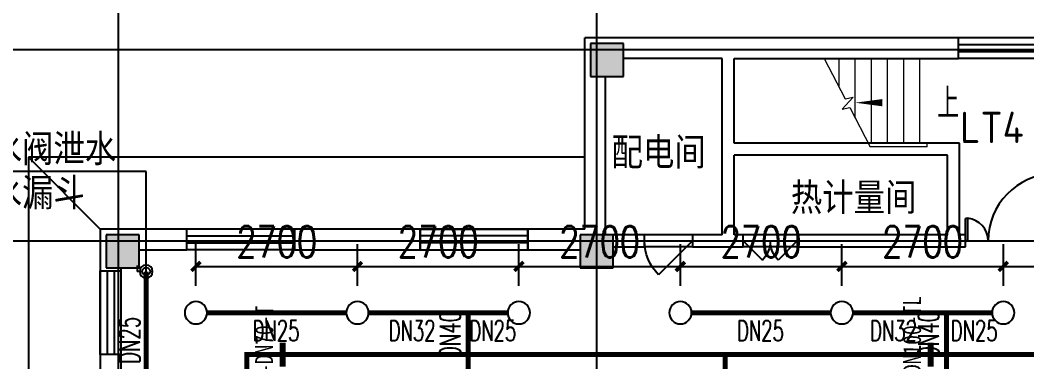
# Model space of a CAD drawing. Extents: x 0 to 2838408, y -923048 to 203859.
# Drawn here: x 2679623 to 2696456, y -259514 to -253799 of the extents above; entities that cross this region are included whole.
import ezdxf
from ezdxf.enums import TextEntityAlignment as Align

# ---------------------------------------------------------------- set-up
doc = ezdxf.new("R2010")
doc.units = 0
doc.header["$LTSCALE"] = 1000
doc.layers.add('A-FLOR-STRS', color=8, linetype='Continuous', lineweight=0)
for name, color, linetype in [('CLAYER', 7, 'Continuous'), ('COLUMN', 9, 'Continuous'), ('DIM_SYMB', 3, 'Continuous'), ('DIM_喷淋', 3, 'Continuous'), ('DIM_废水', 3, 'Continuous'), ('DOOR_FIRE', 4, 'Continuous'), ('DOTE', 8, 'Continuous'), ('EQUIP_喷头', 7, 'Continuous'), ('GROUND', 2, 'Continuous'), ('PIPE-喷淋', 6, 'Continuous'), ('PIPE-废水', 31, 'Continuous'), ('PUB_HATCH', 8, 'Continuous'), ('PUB_TEXT', 7, 'Continuous'), ('TEXT_喷淋', 7, 'Continuous'), ('TEXT_废水', 7, 'Continuous'), ('VALVE_废水', 7, 'Continuous'), ('WALL', 9, 'Continuous'), ('WINDOW', 4, 'Continuous'), ('XREF', 8, 'Continuous'), ('抗震支吊架', 2, 'Continuous')]:
    doc.layers.add(name, color=color, linetype=linetype)
doc.styles.add('_TCH_DIM', font='SIMPLEX', dxfattribs={"bigfont": 'GBCBIG'})
doc.styles.add('_TCH_DIM_T3', font='SIMPLEX', dxfattribs={"width": 0.75, "bigfont": 'HZTXT'})
doc.styles.add('_TWT_PIPEDN', font='SIMPLEX', dxfattribs={"width": 0.8, "height": 2.3, "bigfont": 'HZTXT'})
doc.styles.add('kzcad', font='', dxfattribs={"width": 0.8})
doc.styles.get("Standard").update_dxf_attribs({"font": 'geniso.shx', "bigfont": 'hztxt.shx'})
doc.styles.get('kzcad').set_extended_font_data('SimSun')
doc.dimstyles.new('_TWT_ARCH&&150', dxfattribs={"dimtxt": 525, "dimasz": 150, "dimexe": 375, "dimexo": 450, "dimgap": 150, "dimtad": 1, "dimdec": 0, "dimzin": 0, "dimdsep": 46, "dimtxsty": '_TCH_DIM_T3', "dimblk": 'ARCHTICK', "dimcen": 0.09, "dimclrt": 7, "dimazin": 2, "dimtfac": 1, "dimtdec": 0, "dimtix": 1, "dimtmove": 2, "dimatfit": 3, "dimfxl": 1, "dimtolj": 1, "dimtzin": 0, "dimarcsym": 0})

# ---------------------------------------------------------------- blocks, each defined once
blk = doc.blocks.new('$DorLib2D$00000114')
at = {"color": 0}
blk.add_line((0.5, 0), (-0.207, 0.707), dxfattribs=at)
blk.add_arc((0.5, 0), 1, 135, 180, dxfattribs=at)
blk = doc.blocks.new('$DorLib2D$00000116')
at = {"color": 0}
for p, q in [((-0.5, 0), (-0.146, 0.354)), ((0.5, 0), (0.146, 0.354))]:
    blk.add_line(p, q, dxfattribs=at)
for centre, start, end in [((-0.5, 0), 0, 45), ((0.5, 0), 135, 180)]:
    blk.add_arc(centre, 0.5, start, end, dxfattribs=at)
blk = doc.blocks.new('$WINLIB2D$00000001')
at = {"color": 0}
for points in [[(-0.5, 0.5), (-0.5, -0.5)], [(-0.5, 0.5), (0.5, 0.5)], [(0.5, -0.5), (0.5, 0.5)], [(0.5, 0.1667), (-0.5, 0.1667)], [(0.5, -0.1667), (-0.5, -0.1667)], [(-0.5, -0.5), (0.5, -0.5)]]:
    blk.add_lwpolyline(points, dxfattribs=at)
blk = doc.blocks.new('$DorLib2D$00000225')
at = {"color": 0}
for p, q in [((0.475, -0.001), (0.475, 0.752)), ((0.475, 0.752), (0.5, 0.752)), ((0.5, -0.001), (0.5, 0.752)), ((-0.5, 0), (-0.5, 0.252)), ((-0.475, 0.252), (-0.5, 0.252)), ((-0.475, 0), (-0.475, 0.252)), ((-0.475, 0), (-0.5, 0)), ((0.475, -0.001), (0.5, -0.001))]:
    blk.add_line(p, q, dxfattribs=at)
for centre, radius, start, end in [((0.505, -0.002), 0.755, 92.2493, 179.7238), ((-0.501, 0.003), 0.251, 359.7899, 84.0974)]:
    blk.add_arc(centre, radius, start, end, dxfattribs=at)
blk = doc.blocks.new('1F1')
at = {"layer": 'PUB_HATCH'}
for points in [[(2353666.7, -254192.2), (2353116.7, -254192.2), (2353116.7, -254742.2), (2353666.7, -254742.2)], [(2345566.7, -257392.2), (2345016.7, -257392.2), (2345016.7, -257942.2), (2345566.7, -257942.2)], [(2353491.7, -257392.2), (2352941.7, -257392.2), (2352941.7, -257942.2), (2353491.7, -257942.2)]]:
    blk.add_hatch(color=256, dxfattribs=at).paths.add_polyline_path(points)
at = {"layer": 'A-FLOR-STRS'}
for p, q in [((2358621.7, -254442.2), (2357023.5, -254442.2)), ((2357023.5, -254442.2), (2357374.5, -255117.7)), ((2357271.7, -254919.9), (2357271.7, -254442.2)), ((2357541.7, -255439.5), (2357541.7, -254442.2)), ((2357811.7, -255857.2), (2357811.7, -254442.2)), ((2358081.7, -255857.2), (2358081.7, -254442.2)), ((2358351.7, -255857.2), (2358351.7, -254442.2)), ((2358621.7, -255857.2), (2358621.7, -254442.2)), ((2357506.3, -255088.6), (2357324.5, -255286.7)), ((2357374.5, -255117.7), (2357506.3, -255088.6)), ((2357324.5, -255286.7), (2357448.2, -255259.4)), ((2357448.2, -255259.4), (2357790, -255917.2)), ((2358741.7, -255857.2), (2357758.8, -255857.2)), ((2358741.7, -255917.2), (2358741.7, -255857.2)), ((2358621.7, -255917.2), (2357790, -255917.2)), ((2358741.7, -255917.2), (2357790, -255917.2))]:
    blk.add_line(p, q, dxfattribs=at)
at = {"layer": 'COLUMN'}
for p, q in [((2353666.7, -254192.2), (2353116.7, -254192.2)), ((2353116.7, -254192.2), (2353116.7, -254742.2)), ((2353666.7, -254742.2), (2353666.7, -254192.2)), ((2353116.7, -254742.2), (2353666.7, -254742.2)), ((2345566.7, -257392.2), (2345016.7, -257392.2)), ((2345016.7, -257392.2), (2345016.7, -257942.2)), ((2345566.7, -257942.2), (2345566.7, -257392.2)), ((2353491.7, -257392.2), (2352941.7, -257392.2)), ((2352941.7, -257392.2), (2352941.7, -257942.2)), ((2353491.7, -257942.2), (2353491.7, -257392.2)), ((2345016.7, -257942.2), (2345566.7, -257942.2)), ((2352941.7, -257942.2), (2353491.7, -257942.2))]:
    blk.add_line(p, q, dxfattribs=at)
at = {"layer": 'DIM_SYMB'}
blk.add_lwpolyline([(2358756.7, -255179.7, 0, 0, 0), (2357541.7, -255179.7, 0, 120, 0), (2357991.7, -255179.7, 0, 0, 0)], format="xyseb", dxfattribs=at)
at = {"layer": 'DOOR_FIRE'}
for p, q in [((2354817.2, -257392.2, 100), (2354017.2, -257392.2, 100)), ((2356569.5, -257392.2), (2355669.5, -257392.2)), ((2354817.2, -257592.2, 100), (2354017.2, -257592.2, 100)), ((2356569.5, -257592.2), (2355669.5, -257592.2))]:
    blk.add_line(p, q, dxfattribs=at)
at = {"layer": 'DOTE'}
for p, q in [((2345216.7, -187892.2), (2345216.7, -271092.2)), ((2353216.7, -187892.2), (2353216.7, -271092.2)), ((2343216.7, -254292.2), (2364264.3, -254292.2)), ((2343216.7, -257492.2), (2453916.7, -257492.2))]:
    blk.add_line(p, q, dxfattribs=at)
at = {"layer": 'GROUND'}
for p, q in [((2353016.7, -256092.2), (2343716.7, -256092.2)), ((2343716.7, -256092.2), (2343716.7, -270492.2)), ((2344916.7, -257292.2), (2343716.7, -256092.2)), ((2353016.7, -257292.2), (2353016.7, -256092.2)), ((2353016.7, -257292.2), (2344916.7, -257292.2)), ((2344916.7, -257292.2), (2344916.7, -269292.2))]:
    blk.add_line(p, q, dxfattribs=at)
at = {"layer": 'WALL'}
for p, q in [((2355416.7, -254092.2), (2353016.7, -254092.2)), ((2353016.7, -257292.2), (2353016.7, -254092.2)), ((2359266.7, -254092.2), (2355416.7, -254092.2)), ((2359266.7, -254442.2), (2359266.7, -254092.2)), ((2355316.7, -254442.2), (2353666.7, -254442.2)), ((2355316.7, -255957.2), (2355316.7, -254442.2)), ((2355516.7, -255857.2), (2355516.7, -254442.2)), ((2355516.7, -254442.2), (2359266.7, -254442.2)), ((2353366.7, -257392.2), (2353366.7, -254742.2)), ((2359283.2, -255857.2), (2355516.7, -255857.2)), ((2359283.2, -257392.2), (2359283.2, -255857.2)), ((2355316.7, -257392.2), (2355316.7, -255957.2)), ((2355516.7, -257392.2), (2355516.7, -256057.2)), ((2359083.2, -256057.2), (2355516.7, -256057.2)), ((2359083.2, -257392.2), (2359083.2, -256057.2)), ((2344916.7, -257292.2), (2344916.7, -257992.2)), ((2346366.7, -257292.2), (2344916.7, -257292.2)), ((2346366.7, -257642.2), (2346366.7, -257292.2)), ((2350266.7, -257292.2), (2348166.7, -257292.2)), ((2348166.7, -257292.2), (2348166.7, -257642.2)), ((2350266.7, -257642.2), (2350266.7, -257292.2)), ((2353016.7, -257292.2), (2352066.7, -257292.2)), ((2352066.7, -257292.2), (2352066.7, -257642.2)), ((2354017.2, -257392.2), (2353491.7, -257392.2)), ((2354017.2, -257592.2), (2354017.2, -257392.2)), ((2355316.7, -257392.2), (2354817.2, -257392.2)), ((2354817.2, -257392.2), (2354817.2, -257592.2)), ((2355669.5, -257392.2), (2355516.7, -257392.2)), ((2355669.5, -257592.2), (2355669.5, -257392.2)), ((2359083.2, -257392.2), (2356569.5, -257392.2)), ((2356569.5, -257392.2), (2356569.5, -257592.2)), ((2359386.7, -257392.2), (2359283.2, -257392.2)), ((2359386.7, -257592.2), (2359386.7, -257392.2)), ((2345566.7, -257642.2), (2346366.7, -257642.2)), ((2348166.7, -257642.2), (2350266.7, -257642.2)), ((2352066.7, -257642.2), (2352941.7, -257642.2)), ((2353491.7, -257592.2), (2354017.2, -257592.2)), ((2354817.2, -257592.2), (2355416.7, -257592.2)), ((2355416.7, -257592.2), (2355669.5, -257592.2)), ((2356569.5, -257592.2), (2359183.2, -257592.2)), ((2359183.2, -257592.2), (2359386.7, -257592.2)), ((2344916.7, -257992.2), (2345266.7, -257992.2)), ((2345266.7, -257992.2), (2345266.7, -257942.2)), ((2345266.7, -259392.2), (2344916.7, -259392.2)), ((2344916.7, -259392.2), (2344916.7, -259892.2)), ((2345266.7, -259792.2), (2345266.7, -259392.2))]:
    blk.add_line(p, q, dxfattribs=at)
at = {"layer": 'DOOR_FIRE', "zscale": 200, "rotation": 180}
for name, p, xscale, yscale in [('$DorLib2D$00000225', (2360136.7, -257492.2), -1500, -1500), ('$DorLib2D$00000114', (2354417.2, -257492.2), -800, 800), ('$DorLib2D$00000116', (2356119.5, -257492.2), -900, 900)]:
    blk.add_blockref(name, p, dxfattribs=dict(at, xscale=xscale, yscale=yscale))
at = {"layer": 'WINDOW', "yscale": -350}
for p, xscale, zscale, rotation in [((2359966.7, -254267.2), 1400, 1400, 180), ((2347266.7, -257467.2), 1800, 1800, 180), ((2351166.7, -257467.2), -1800, -1800, 180), ((2345091.7, -258692.2), 1400, 1400, 90)]:
    blk.add_blockref('$WINLIB2D$00000001', p, dxfattribs=dict(at, xscale=xscale, zscale=zscale, rotation=rotation))
at = {"layer": 'CLAYER'}
for s, p in [('配电间', (2353466.6, -256282.2)), ('热计量间', (2356464.6, -257040.4))]:
    blk.add_text(s, height=525, dxfattribs=at).set_placement(p)
at = {"layer": 'PUB_TEXT', "color": 7, "style": '_TCH_DIM'}
blk.add_text('上', height=506.4, dxfattribs=at).set_placement((2358914.2, -255442.2))
at = {"layer": 'PUB_TEXT'}
blk.add_text('LT4', height=525, dxfattribs=at).set_placement((2359294, -255855.3))
blk = doc.blocks.new('_ArchTick')
at = {"color": 0, "linetype": 'ByBlock', "const_width": 0.4}
blk.add_lwpolyline([(-0.5, -0.5), (0.5, 0.5)], dxfattribs=at)
blk = doc.blocks.new('*D3086')
at = {"layer": 'Defpoints', "color": 0, "linetype": 'ByBlock', "transparency": 16777216}
for p in [(2698663, -257918), (2696063, -258692), (2698663, -258692)]:
    blk.add_point(p, dxfattribs=at)
at = {"layer": 'DIM_喷淋', "color": 0, "linetype": 'ByBlock', "lineweight": -2, "transparency": 16777216}
for p, q in [((2696063, -258242), (2696063, -257543)), ((2698663, -258242), (2698663, -257543)), ((2696063, -257918), (2698663, -257918))]:
    blk.add_line(p, q, dxfattribs=at)
at = {"layer": 'DIM_喷淋', "color": 0, "linetype": 'ByBlock', "lineweight": -2, "transparency": 16777216, "xscale": 150, "yscale": 150, "zscale": 150, "rotation": 180}
blk.add_blockref('_ArchTick', (2696063, -257918), dxfattribs=at)
at = {"layer": 'DIM_喷淋', "color": 0, "linetype": 'ByBlock', "lineweight": -2, "transparency": 16777216, "xscale": 150, "yscale": 150, "zscale": 150}
blk.add_blockref('_ArchTick', (2698663, -257918), dxfattribs=at)
at = {"layer": 'DIM_喷淋', "color": 7, "linetype": 'ByBlock', "transparency": 16777216, "insert": (2697363, -257505), "char_height": 525, "attachment_point": 5, "style": '_TCH_DIM_T3'}
blk.add_mtext('\\A1;2600', dxfattribs=at)
blk = doc.blocks.new('*D3087')
at = {"layer": 'Defpoints', "color": 0, "linetype": 'ByBlock', "transparency": 16777216}
for p in [(2696063, -257918), (2693363, -258692), (2696063, -258692)]:
    blk.add_point(p, dxfattribs=at)
at = {"layer": 'DIM_喷淋', "color": 0, "linetype": 'ByBlock', "lineweight": -2, "transparency": 16777216}
for p, q in [((2693363, -258242), (2693363, -257543)), ((2696063, -258242), (2696063, -257543)), ((2693363, -257918), (2696063, -257918))]:
    blk.add_line(p, q, dxfattribs=at)
at = {"layer": 'DIM_喷淋', "color": 0, "linetype": 'ByBlock', "lineweight": -2, "transparency": 16777216, "xscale": 150, "yscale": 150, "zscale": 150, "rotation": 180}
blk.add_blockref('_ArchTick', (2693363, -257918), dxfattribs=at)
at = {"layer": 'DIM_喷淋', "color": 0, "linetype": 'ByBlock', "lineweight": -2, "transparency": 16777216, "xscale": 150, "yscale": 150, "zscale": 150}
blk.add_blockref('_ArchTick', (2696063, -257918), dxfattribs=at)
at = {"layer": 'DIM_喷淋', "color": 7, "linetype": 'ByBlock', "transparency": 16777216, "insert": (2694713, -257505), "char_height": 525, "attachment_point": 5, "style": '_TCH_DIM_T3'}
blk.add_mtext('\\A1;2700', dxfattribs=at)
blk = doc.blocks.new('*D3088')
at = {"layer": 'Defpoints', "color": 0, "linetype": 'ByBlock', "transparency": 16777216}
for p in [(2693363, -257918), (2690663, -258692), (2693363, -258692)]:
    blk.add_point(p, dxfattribs=at)
at = {"layer": 'DIM_喷淋', "color": 0, "linetype": 'ByBlock', "lineweight": -2, "transparency": 16777216}
for p, q in [((2690663, -258242), (2690663, -257543)), ((2693363, -258242), (2693363, -257543)), ((2690663, -257918), (2693363, -257918))]:
    blk.add_line(p, q, dxfattribs=at)
at = {"layer": 'DIM_喷淋', "color": 0, "linetype": 'ByBlock', "lineweight": -2, "transparency": 16777216, "xscale": 150, "yscale": 150, "zscale": 150, "rotation": 180}
blk.add_blockref('_ArchTick', (2690663, -257918), dxfattribs=at)
at = {"layer": 'DIM_喷淋', "color": 0, "linetype": 'ByBlock', "lineweight": -2, "transparency": 16777216, "xscale": 150, "yscale": 150, "zscale": 150}
blk.add_blockref('_ArchTick', (2693363, -257918), dxfattribs=at)
at = {"layer": 'DIM_喷淋', "color": 7, "linetype": 'ByBlock', "transparency": 16777216, "insert": (2692013, -257505), "char_height": 525, "attachment_point": 5, "style": '_TCH_DIM_T3'}
blk.add_mtext('\\A1;2700', dxfattribs=at)
blk = doc.blocks.new('*D3089')
at = {"layer": 'Defpoints', "color": 0, "linetype": 'ByBlock', "transparency": 16777216}
for p in [(2690663, -257918), (2687963, -258692), (2690663, -258692)]:
    blk.add_point(p, dxfattribs=at)
at = {"layer": 'DIM_喷淋', "color": 0, "linetype": 'ByBlock', "lineweight": -2, "transparency": 16777216}
for p, q in [((2687963, -258242), (2687963, -257543)), ((2690663, -258242), (2690663, -257543)), ((2687963, -257918), (2690663, -257918))]:
    blk.add_line(p, q, dxfattribs=at)
at = {"layer": 'DIM_喷淋', "color": 0, "linetype": 'ByBlock', "lineweight": -2, "transparency": 16777216, "xscale": 150, "yscale": 150, "zscale": 150, "rotation": 180}
blk.add_blockref('_ArchTick', (2687963, -257918), dxfattribs=at)
at = {"layer": 'DIM_喷淋', "color": 0, "linetype": 'ByBlock', "lineweight": -2, "transparency": 16777216, "xscale": 150, "yscale": 150, "zscale": 150}
blk.add_blockref('_ArchTick', (2690663, -257918), dxfattribs=at)
at = {"layer": 'DIM_喷淋', "color": 7, "linetype": 'ByBlock', "transparency": 16777216, "insert": (2689313, -257505), "char_height": 525, "attachment_point": 5, "style": '_TCH_DIM_T3'}
blk.add_mtext('\\A1;2700', dxfattribs=at)
blk = doc.blocks.new('*D3090')
at = {"layer": 'Defpoints', "color": 0, "linetype": 'ByBlock', "transparency": 16777216}
for p in [(2687963, -257918), (2685263, -258692), (2687963, -258692)]:
    blk.add_point(p, dxfattribs=at)
at = {"layer": 'DIM_喷淋', "color": 0, "linetype": 'ByBlock', "lineweight": -2, "transparency": 16777216}
for p, q in [((2685263, -258242), (2685263, -257543)), ((2687963, -258242), (2687963, -257543)), ((2685263, -257918), (2687963, -257918))]:
    blk.add_line(p, q, dxfattribs=at)
at = {"layer": 'DIM_喷淋', "color": 0, "linetype": 'ByBlock', "lineweight": -2, "transparency": 16777216, "xscale": 150, "yscale": 150, "zscale": 150, "rotation": 180}
blk.add_blockref('_ArchTick', (2685263, -257918), dxfattribs=at)
at = {"layer": 'DIM_喷淋', "color": 0, "linetype": 'ByBlock', "lineweight": -2, "transparency": 16777216, "xscale": 150, "yscale": 150, "zscale": 150}
blk.add_blockref('_ArchTick', (2687963, -257918), dxfattribs=at)
at = {"layer": 'DIM_喷淋', "color": 7, "linetype": 'ByBlock', "transparency": 16777216, "insert": (2686613, -257505), "char_height": 525, "attachment_point": 5, "style": '_TCH_DIM_T3'}
blk.add_mtext('\\A1;2700', dxfattribs=at)
blk = doc.blocks.new('*D3091')
at = {"layer": 'Defpoints', "color": 0, "linetype": 'ByBlock', "transparency": 16777216}
for p in [(2685263, -257918), (2682563, -258692), (2685263, -258692)]:
    blk.add_point(p, dxfattribs=at)
at = {"layer": 'DIM_喷淋', "color": 0, "linetype": 'ByBlock', "lineweight": -2, "transparency": 16777216}
for p, q in [((2682563, -258242), (2682563, -257543)), ((2685263, -258242), (2685263, -257543)), ((2682563, -257918), (2685263, -257918))]:
    blk.add_line(p, q, dxfattribs=at)
at = {"layer": 'DIM_喷淋', "color": 0, "linetype": 'ByBlock', "lineweight": -2, "transparency": 16777216, "xscale": 150, "yscale": 150, "zscale": 150, "rotation": 180}
blk.add_blockref('_ArchTick', (2682563, -257918), dxfattribs=at)
at = {"layer": 'DIM_喷淋', "color": 0, "linetype": 'ByBlock', "lineweight": -2, "transparency": 16777216, "xscale": 150, "yscale": 150, "zscale": 150}
blk.add_blockref('_ArchTick', (2685263, -257918), dxfattribs=at)
at = {"layer": 'DIM_喷淋', "color": 7, "linetype": 'ByBlock', "transparency": 16777216, "insert": (2683913, -257505), "char_height": 525, "attachment_point": 5, "style": '_TCH_DIM_T3'}
blk.add_mtext('\\A1;2700', dxfattribs=at)
blk = doc.blocks.new('$VALVE$00000524')
for p in [(75, 111), (0, 80)]:
    blk.add_line(p, (0, 111))
blk.add_lwpolyline([(-80, 0, 1), (80, 0, 1), (-80, 0, 0.376185)], format="xyb")
blk.add_circle((0, 0), 48)
for p in [(-80, 0), (80, 0)]:
    blk.add_point(p)
blk = doc.blocks.new('$TwtSys$00000125')
blk.add_circle((0, 0, 0), 1)

msp = doc.modelspace()

# ---------------------------------------------------------------- hatches: boundary and pattern name
at = {"layer": 'PIPE-喷淋', "linetype": 'ByBlock'}
for points in [[(2683412.5, -259392.2), (2683412.5, -259350.9), (2683371.3, -259350.9)], [(2683412.5, -259392.2), (2683371.3, -259392.2), (2683371.3, -259350.9)]]:
    msp.add_hatch(color=256, dxfattribs=at).paths.add_polyline_path(points)

# ---------------------------------------------------------------- linework, layer by layer
at = {"layer": 'DIM_废水', "linetype": 'ByBlock'}
for p, q in [((2681730.4, -256330.9), (2677449.2, -256330.9)), ((2681730.4, -258002.7), (2681730.4, -256330.9))]:
    msp.add_line(p, q, dxfattribs=at)
at = {"layer": 'PIPE-喷淋', "linetype": 'ByBlock', "ltscale": 1.5, "const_width": 82.5}
for points in [[(2682750, -258692.2), (2685075, -258692.2)], [(2685450, -258692.2), (2687112.5, -258692.2)], [(2687112.5, -258692.2), (2687112.5, -259392.2)], [(2687112.5, -258692.2), (2687775, -258692.2)], [(2690850, -258692.2), (2693175, -258692.2)], [(2693550, -258692.2), (2695112.5, -258692.2)], [(2695112.5, -258692.2), (2695875, -258692.2)], [(2695112.5, -259392.2), (2695112.5, -258692.2)], [(2683412.5, -259392.2), (2687112.5, -259392.2)], [(2683412.5, -261192.2), (2683412.5, -259392.2)], [(2687112.5, -259392.2), (2691412.5, -259392.2)], [(2687112.5, -261192.2), (2687112.5, -259392.2)], [(2691412.5, -261192.2), (2691412.5, -259392.2)], [(2691412.5, -259392.2), (2695112.5, -259392.2)], [(2695112.5, -259392.2), (2699412.5, -259392.2)], [(2695112.5, -261192.2), (2695112.5, -259392.2)]]:
    msp.add_lwpolyline(points, dxfattribs=at)
at = {"layer": 'PIPE-废水', "linetype": 'ByBlock', "ltscale": 1.5, "const_width": 82.5}
for points in [[(2681730.4, -258110.7), (2681730.4, -258002.7)], [(2681730.4, -262052.7), (2681730.4, -258110.7)]]:
    msp.add_lwpolyline(points, dxfattribs=at)
at = {"layer": '抗震支吊架', "color": 4, "const_width": 100}
for points in [[(2684012.5, -259592.2), (2684012.5, -259192.2)], [(2694845.9, -259592.2), (2694845.9, -259192.2)]]:
    msp.add_lwpolyline(points, dxfattribs=at)

# ---------------------------------------------------------------- block references
at = {"layer": 'EQUIP_喷头', "linetype": 'ByBlock', "xscale": 187.5, "yscale": -187.5, "zscale": 187.5}
for p in [(2682562.5, -258692.2), (2685262.5, -258692.2), (2687962.5, -258692.2), (2690662.5, -258692.2), (2693362.5, -258692.2), (2696062.5, -258692.2)]:
    msp.add_blockref('$TwtSys$00000125', p, dxfattribs=at)
at = {"layer": 'VALVE_废水', "linetype": 'ByBlock', "xscale": 1.35, "yscale": 1.35, "zscale": 1.35, "rotation": 90.0000000050923}
msp.add_blockref('$VALVE$00000524', (2681730.4, -258002.7), dxfattribs=at)
at = {"layer": 'XREF'}
msp.add_blockref('1F1', (336045.8, 0), dxfattribs=at)

# ---------------------------------------------------------------- texts
at = {"layer": 'DIM_废水', "color": 7, "linetype": 'ByBlock'}
for s, p in [('末端试水阀泄水', (2677554.2, -256225.9)), ('排至排水漏斗', (2677554.2, -256960.9))]:
    msp.add_text(s, height=525, dxfattribs=at).set_placement(p)
at = {"layer": 'TEXT_喷淋', "color": 251, "linetype": 'ByBlock', "style": '_TWT_PIPEDN', "width": 0.64}
for s, rotation, p in [('DN40', 90, (2686985, -259447)), ('DN40', 90, (2694985, -259447)), ('DN25', 359.99999, (2683507.7, -259164.7)), ('DN32', 359.99999, (2685782.7, -259164.7)), ('DN25', 359.99999, (2687132.7, -259164.7)), ('DN25', 359.99999, (2691607.7, -259164.7)), ('DN32', 359.99999, (2693832.7, -259164.7)), ('DN25', 359.99999, (2695182.7, -259164.7))]:
    msp.add_text(s, height=345, rotation=rotation, dxfattribs=at).set_placement(p)
at = {"layer": 'TEXT_废水', "linetype": 'ByBlock', "style": '_TWT_PIPEDN', "width": 0.64}
msp.add_text('DN25', height=345, rotation=90, dxfattribs=at).set_placement((2681622.6, -259546.1))
at = {"layer": '抗震支吊架', "color": 4, "style": 'kzcad', "width": 0.8}
for s, p in [('KZS-DN100-TL', (2694685.9, -259392.2)), ('KZS-DN70-T', (2683852.5, -259392.2))]:
    msp.add_text(s, height=300, rotation=89.88539, dxfattribs=at).set_placement(p, align=Align.CENTER)

# ---------------------------------------------------------------- dimensions: what is measured, and where the dimension line sits
at = {"layer": 'DIM_喷淋', "linetype": 'ByBlock'}
for p1, p2, picture, middle in [((2682562.5, -258692.2), (2685262.5, -258692.2), '*D3091', (2683912.5, -257505.3)), ((2685262.5, -258692.2), (2687962.5, -258692.2), '*D3090', (2686612.5, -257505.3)), ((2687962.5, -258692.2), (2690662.5, -258692.2), '*D3089', (2689312.5, -257505.3)), ((2690662.5, -258692.2), (2693362.5, -258692.2), '*D3088', (2692012.5, -257505.3)), ((2693362.5, -258692.2), (2696062.5, -258692.2), '*D3087', (2694712.5, -257505.3)), ((2696062.5, -258692.2), (2698662.5, -258692.2), '*D3086', (2697362.5, -257505.3))]:
    dim = msp.add_aligned_dim(p1=p1, p2=p2, distance=774.4, dimstyle='_TWT_ARCH&&150', dxfattribs=at)
    dim.commit()
    dim.dimension.update_dxf_attribs({"geometry": picture, "text_midpoint": middle})

doc.saveas('drawing.dxf')
